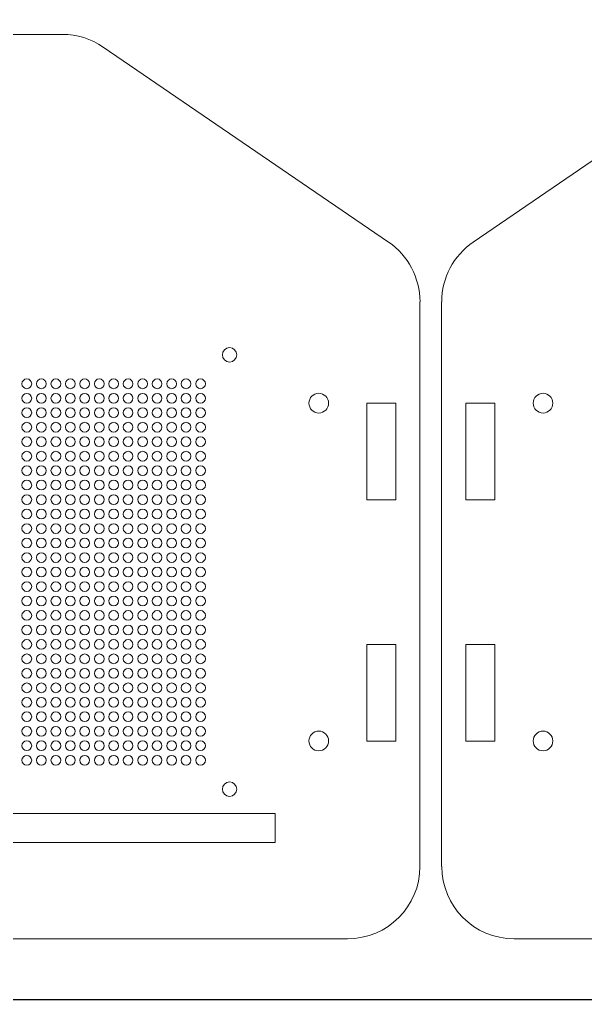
# Model space of a CAD drawing. Header units: millimetres. Extents: x 1097 to 1897, y 219 to 978.
# Drawn here: x 1306.5 to 1423.8, y 218.6 to 421.7 of the extents above; entities that cross this region are included whole.
import ezdxf

# ---------------------------------------------------------------- set-up
doc = ezdxf.new("R2010")
doc.units = ezdxf.units.MM
doc.header["$MEASUREMENT"] = 0
doc.layers.add('Corte', color=1, linetype='Continuous', lineweight=5)
doc.layers.add('Lamina', color=7, linetype='Continuous', plot=False)

msp = doc.modelspace()

# ---------------------------------------------------------------- linework, layer by layer
at = {"layer": 'Corte'}
for points in [[(1174.61, 418.58), (1315.31, 418.58)], [(1323.78, 415.95), (1382.92, 375.55)], [(1459.64, 415.95), (1400.5, 375.55)], [(1393.96, 246.16), (1393.96, 363.17)], [(1115.47, 231.16), (1374.45, 231.16)], [(1408.97, 231.16), (1667.95, 231.16)]]:
    msp.add_lwpolyline(points, dxfattribs=at)
msp.add_lwpolyline([(1374.46, 231.18, 0.414213), (1389.46, 246.16), (1389.46, 363.17)], format="xyb", dxfattribs=at)
for points in [[(1384.46, 322.17), (1384.46, 342.15), (1378.45, 342.15), (1378.45, 322.17)], [(1404.97, 342.15), (1398.96, 342.15), (1398.96, 322.17), (1404.97, 322.17)], [(1384.46, 272.16), (1384.46, 292.16), (1378.45, 292.16), (1378.45, 272.16)], [(1404.97, 272.16), (1404.97, 292.16), (1398.96, 292.16), (1398.96, 272.16)], [(1274.46, 251.16), (1359.46, 251.16), (1359.46, 257.15), (1274.46, 257.15)]]:
    msp.add_lwpolyline(points, close=True, dxfattribs=at)
for centre, radius in [((1349.99, 352.19), 1.49), ((1307.97, 346.18), 1.01), ((1310.98, 346.18), 1.01), ((1313.99, 346.18), 1.01), ((1316.97, 346.18), 1.01), ((1319.98, 346.18), 1.01), ((1322.98, 346.18), 1.01), ((1325.99, 346.18), 1.01), ((1328.97, 346.18), 1.01), ((1331.98, 346.18), 1.01), ((1334.98, 346.18), 1.01), ((1337.99, 346.18), 1.01), ((1340.97, 346.18), 1.01), ((1343.98, 346.18), 1.01), ((1307.97, 343.18), 1.01), ((1310.98, 343.18), 1.01), ((1313.99, 343.18), 1.01), ((1316.97, 343.18), 1.01), ((1319.98, 343.18), 1.01), ((1322.98, 343.18), 1.01), ((1325.99, 343.18), 1.01), ((1328.97, 343.18), 1.01), ((1331.98, 343.18), 1.01), ((1334.98, 343.18), 1.01), ((1337.99, 343.18), 1.01), ((1340.97, 343.18), 1.01), ((1343.98, 343.18), 1.01), ((1368.48, 342.17), 2.04), ((1414.97, 342.17), 2.04), ((1307.97, 340.19), 1.01), ((1310.98, 340.19), 1.01), ((1313.99, 340.19), 1.01), ((1316.97, 340.19), 1.01), ((1319.98, 340.19), 1.01), ((1322.98, 340.19), 1.01), ((1325.99, 340.19), 1.01), ((1328.97, 340.19), 1.01), ((1331.98, 340.19), 1.01), ((1334.98, 340.19), 1.01), ((1337.99, 340.19), 1.01), ((1340.97, 340.19), 1.01), ((1343.98, 340.19), 1.01), ((1307.97, 337.19), 1.01), ((1310.98, 337.19), 1.01), ((1313.99, 337.19), 1.01), ((1316.97, 337.19), 1.01), ((1319.98, 337.19), 1.01), ((1322.98, 337.19), 1.01), ((1325.99, 337.19), 1.01), ((1328.97, 337.19), 1.01), ((1331.98, 337.19), 1.01), ((1334.98, 337.19), 1.01), ((1337.99, 337.19), 1.01), ((1340.97, 337.19), 1.01), ((1343.98, 337.19), 1.01), ((1307.97, 334.18), 1.01), ((1310.98, 334.18), 1.01), ((1313.99, 334.18), 1.01), ((1316.97, 334.18), 1.01), ((1319.98, 334.18), 1.01), ((1322.98, 334.18), 1.01), ((1325.99, 334.18), 1.01), ((1328.97, 334.18), 1.01), ((1331.98, 334.18), 1.01), ((1334.98, 334.18), 1.01), ((1337.99, 334.18), 1.01), ((1340.97, 334.18), 1.01), ((1343.98, 334.18), 1.01), ((1307.97, 331.18), 1.01), ((1310.98, 331.18), 1.01), ((1313.99, 331.18), 1.01), ((1316.97, 331.18), 1.01), ((1319.98, 331.18), 1.01), ((1322.98, 331.18), 1.01), ((1325.99, 331.18), 1.01), ((1328.97, 331.18), 1.01), ((1331.98, 331.18), 1.01), ((1334.98, 331.18), 1.01), ((1337.99, 331.18), 1.01), ((1340.97, 331.18), 1.01), ((1343.98, 331.18), 1.01), ((1307.97, 328.19), 1.01), ((1310.98, 328.19), 1.01), ((1313.99, 328.19), 1.01), ((1316.97, 328.19), 1.01), ((1319.98, 328.19), 1.01), ((1322.98, 328.19), 1.01), ((1325.99, 328.19), 1.01), ((1328.97, 328.19), 1.01), ((1331.98, 328.19), 1.01), ((1334.98, 328.19), 1.01), ((1337.99, 328.19), 1.01), ((1340.97, 328.19), 1.01), ((1343.98, 328.19), 1.01), ((1307.97, 325.19), 1.01), ((1310.98, 325.19), 1.01), ((1313.99, 325.19), 1.01), ((1316.97, 325.19), 1.01), ((1319.98, 325.19), 1.01), ((1322.98, 325.19), 1.01), ((1325.99, 325.19), 1.01), ((1328.97, 325.19), 1.01), ((1331.98, 325.19), 1.01), ((1334.98, 325.19), 1.01), ((1337.99, 325.19), 1.01), ((1340.97, 325.19), 1.01), ((1343.98, 325.19), 1.01), ((1307.97, 322.18), 1.01), ((1310.98, 322.18), 1.01), ((1313.99, 322.18), 1.01), ((1316.97, 322.18), 1.01), ((1319.98, 322.18), 1.01), ((1322.98, 322.18), 1.01), ((1325.99, 322.18), 1.01), ((1328.97, 322.18), 1.01), ((1331.98, 322.18), 1.01), ((1334.98, 322.18), 1.01), ((1337.99, 322.18), 1.01), ((1340.97, 322.18), 1.01), ((1343.98, 322.18), 1.01), ((1307.97, 319.18), 1.01), ((1310.98, 319.18), 1.01), ((1313.99, 319.18), 1.01), ((1316.97, 319.18), 1.01), ((1319.98, 319.18), 1.01), ((1322.98, 319.18), 1.01), ((1325.99, 319.18), 1.01), ((1328.97, 319.18), 1.01), ((1331.98, 319.18), 1.01), ((1334.98, 319.18), 1.01), ((1337.99, 319.18), 1.01), ((1340.97, 319.18), 1.01), ((1343.98, 319.18), 1.01), ((1307.97, 316.19), 1.01), ((1310.98, 316.19), 1.01), ((1313.99, 316.19), 1.01), ((1316.97, 316.19), 1.01), ((1319.98, 316.19), 1.01), ((1322.98, 316.19), 1.01), ((1325.99, 316.19), 1.01), ((1328.97, 316.19), 1.01), ((1331.98, 316.19), 1.01), ((1334.98, 316.19), 1.01), ((1337.99, 316.19), 1.01), ((1340.97, 316.19), 1.01), ((1343.98, 316.19), 1.01), ((1307.97, 313.19), 1.01), ((1310.98, 313.19), 1.01), ((1313.99, 313.19), 1.01), ((1316.97, 313.19), 1.01), ((1319.98, 313.19), 1.01), ((1322.98, 313.19), 1.01), ((1325.99, 313.19), 1.01), ((1328.97, 313.19), 1.01), ((1331.98, 313.19), 1.01), ((1334.98, 313.19), 1.01), ((1337.99, 313.19), 1.01), ((1340.97, 313.19), 1.01), ((1343.98, 313.19), 1.01), ((1307.97, 310.18), 1.01), ((1310.98, 310.18), 1.01), ((1313.99, 310.18), 1.01), ((1316.97, 310.18), 1.01), ((1319.98, 310.18), 1.01), ((1322.98, 310.18), 1.01), ((1325.99, 310.18), 1.01), ((1328.97, 310.18), 1.01), ((1331.98, 310.18), 1.01), ((1334.98, 310.18), 1.01), ((1337.99, 310.18), 1.01), ((1340.97, 310.18), 1.01), ((1343.98, 310.18), 1.01), ((1307.97, 307.18), 1.01), ((1310.98, 307.18), 1.01), ((1313.99, 307.18), 1.01), ((1316.97, 307.18), 1.01), ((1319.98, 307.18), 1.01), ((1322.98, 307.18), 1.01), ((1325.99, 307.18), 1.01), ((1328.97, 307.18), 1.01), ((1331.98, 307.18), 1.01), ((1334.98, 307.18), 1.01), ((1337.99, 307.18), 1.01), ((1340.97, 307.18), 1.01), ((1343.98, 307.18), 1.01), ((1307.97, 304.17), 1.01), ((1310.98, 304.17), 1.01), ((1313.99, 304.17), 1.01), ((1316.97, 304.17), 1.01), ((1319.98, 304.17), 1.01), ((1322.98, 304.17), 1.01), ((1325.99, 304.17), 1.01), ((1328.97, 304.17), 1.01), ((1331.98, 304.17), 1.01), ((1334.98, 304.17), 1.01), ((1337.99, 304.17), 1.01), ((1340.97, 304.17), 1.01), ((1343.98, 304.17), 1.01), ((1307.97, 301.19), 1.01), ((1310.98, 301.19), 1.01), ((1313.99, 301.19), 1.01), ((1316.97, 301.19), 1.01), ((1319.98, 301.19), 1.01), ((1322.98, 301.19), 1.01), ((1325.99, 301.19), 1.01), ((1328.97, 301.19), 1.01), ((1331.98, 301.19), 1.01), ((1334.98, 301.19), 1.01), ((1337.99, 301.19), 1.01), ((1340.97, 301.19), 1.01), ((1343.98, 301.19), 1.01), ((1307.97, 298.18), 1.01), ((1310.98, 298.18), 1.01), ((1313.99, 298.18), 1.01), ((1316.97, 298.18), 1.01), ((1319.98, 298.18), 1.01), ((1322.98, 298.18), 1.01), ((1325.99, 298.18), 1.01), ((1328.97, 298.18), 1.01), ((1331.98, 298.18), 1.01), ((1334.98, 298.18), 1.01), ((1337.99, 298.18), 1.01), ((1340.97, 298.18), 1.01), ((1343.98, 298.18), 1.01), ((1307.97, 295.18), 1.01), ((1310.98, 295.18), 1.01), ((1313.99, 295.18), 1.01), ((1316.97, 295.18), 1.01), ((1319.98, 295.18), 1.01), ((1322.98, 295.18), 1.01), ((1325.99, 295.18), 1.01), ((1328.97, 295.18), 1.01), ((1331.98, 295.18), 1.01), ((1334.98, 295.18), 1.01), ((1337.99, 295.18), 1.01), ((1340.97, 295.18), 1.01), ((1343.98, 295.18), 1.01), ((1307.97, 292.17), 1.01), ((1310.98, 292.17), 1.01), ((1313.99, 292.17), 1.01), ((1316.97, 292.17), 1.01), ((1319.98, 292.17), 1.01), ((1322.98, 292.17), 1.01), ((1325.99, 292.17), 1.01), ((1328.97, 292.17), 1.01), ((1331.98, 292.17), 1.01), ((1334.98, 292.17), 1.01), ((1337.99, 292.17), 1.01), ((1340.97, 292.17), 1.01), ((1343.98, 292.17), 1.01), ((1307.97, 289.19), 1.01), ((1310.98, 289.19), 1.01), ((1313.99, 289.19), 1.01), ((1316.97, 289.19), 1.01), ((1319.98, 289.19), 1.01), ((1322.98, 289.19), 1.01), ((1325.99, 289.19), 1.01), ((1328.97, 289.19), 1.01), ((1331.98, 289.19), 1.01), ((1334.98, 289.19), 1.01), ((1337.99, 289.19), 1.01), ((1340.97, 289.19), 1.01), ((1343.98, 289.19), 1.01), ((1307.97, 286.18), 1.01), ((1310.98, 286.18), 1.01), ((1313.99, 286.18), 1.01), ((1316.97, 286.18), 1.01), ((1319.98, 286.18), 1.01), ((1322.98, 286.18), 1.01), ((1325.99, 286.18), 1.01), ((1328.97, 286.18), 1.01), ((1331.98, 286.18), 1.01), ((1334.98, 286.18), 1.01), ((1337.99, 286.18), 1.01), ((1340.97, 286.18), 1.01), ((1343.98, 286.18), 1.01), ((1307.97, 283.18), 1.01), ((1310.98, 283.18), 1.01), ((1313.99, 283.18), 1.01), ((1316.97, 283.18), 1.01), ((1319.98, 283.18), 1.01), ((1322.98, 283.18), 1.01), ((1325.99, 283.18), 1.01), ((1328.97, 283.18), 1.01), ((1331.98, 283.18), 1.01), ((1334.98, 283.18), 1.01), ((1337.99, 283.18), 1.01), ((1340.97, 283.18), 1.01), ((1343.98, 283.18), 1.01), ((1307.97, 280.17), 1.01), ((1310.98, 280.17), 1.01), ((1313.99, 280.17), 1.01), ((1316.97, 280.17), 1.01), ((1319.98, 280.17), 1.01), ((1322.98, 280.17), 1.01), ((1325.99, 280.17), 1.01), ((1328.97, 280.17), 1.01), ((1331.98, 280.17), 1.01), ((1334.98, 280.17), 1.01), ((1337.99, 280.17), 1.01), ((1340.97, 280.17), 1.01), ((1343.98, 280.17), 1.01), ((1307.97, 277.19), 1.01), ((1310.98, 277.19), 1.01), ((1313.99, 277.19), 1.01), ((1316.97, 277.19), 1.01), ((1319.98, 277.19), 1.01), ((1322.98, 277.19), 1.01), ((1325.99, 277.19), 1.01), ((1328.97, 277.19), 1.01), ((1331.98, 277.19), 1.01), ((1334.98, 277.19), 1.01), ((1337.99, 277.19), 1.01), ((1340.97, 277.19), 1.01), ((1343.98, 277.19), 1.01), ((1307.97, 274.18), 1.01), ((1310.98, 274.18), 1.01), ((1313.99, 274.18), 1.01), ((1316.97, 274.18), 1.01), ((1319.98, 274.18), 1.01), ((1322.98, 274.18), 1.01), ((1325.99, 274.18), 1.01), ((1328.97, 274.18), 1.01), ((1331.98, 274.18), 1.01), ((1334.98, 274.18), 1.01), ((1337.99, 274.18), 1.01), ((1340.97, 274.18), 1.01), ((1343.98, 274.18), 1.01), ((1368.48, 272.17), 2.04), ((1414.97, 272.17), 2.04), ((1307.97, 271.18), 1.01), ((1310.98, 271.18), 1.01), ((1313.99, 271.18), 1.01), ((1316.97, 271.18), 1.01), ((1319.98, 271.18), 1.01), ((1322.98, 271.18), 1.01), ((1325.99, 271.18), 1.01), ((1328.97, 271.18), 1.01), ((1331.98, 271.18), 1.01), ((1334.98, 271.18), 1.01), ((1337.99, 271.18), 1.01), ((1340.97, 271.18), 1.01), ((1343.98, 271.18), 1.01), ((1307.97, 268.17), 1.01), ((1310.98, 268.17), 1.01), ((1313.99, 268.17), 1.01), ((1316.97, 268.17), 1.01), ((1319.98, 268.17), 1.01), ((1322.98, 268.17), 1.01), ((1325.99, 268.17), 1.01), ((1328.97, 268.17), 1.01), ((1331.98, 268.17), 1.01), ((1334.98, 268.17), 1.01), ((1337.99, 268.17), 1.01), ((1340.97, 268.17), 1.01), ((1343.98, 268.17), 1.01), ((1349.99, 262.18), 1.49)]:
    msp.add_circle(centre, radius, dxfattribs=at)
for centre, start, end in [((1315.34, 403.59), 55.6512, 90), ((1374.47, 363.18), 359.9918, 55.6431), ((1408.98, 363.18), 124.3488, 180), ((1408.98, 246.18), 180, 270)]:
    msp.add_arc(centre, 15, start, end, dxfattribs=at)
at = {"layer": 'Lamina'}
msp.add_lwpolyline([(1096.56, 218.62), (1896.56, 218.62), (1896.56, 718.62), (1096.56, 718.62)], close=True, dxfattribs=at)

doc.saveas('drawing.dxf')
